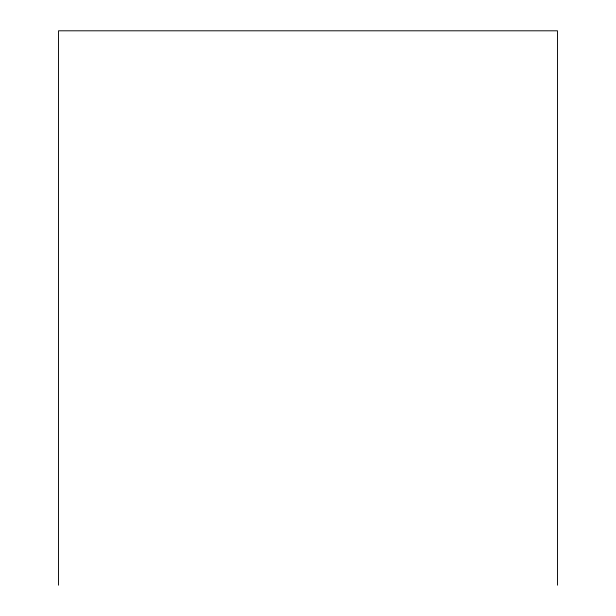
<?xml version="1.0" encoding="UTF-8"?>
<svg xmlns="http://www.w3.org/2000/svg" width="616" height="616" viewBox="0 0 616 616"><rect width="100%" height="100%" fill="white"/><g stroke="black" fill="none" stroke-linecap="round" stroke-linejoin="round"><path stroke-width="0.92" d="M557.48 585.2L557.48 30.8L58.52 30.8L58.52 585.2"/></g></svg>
